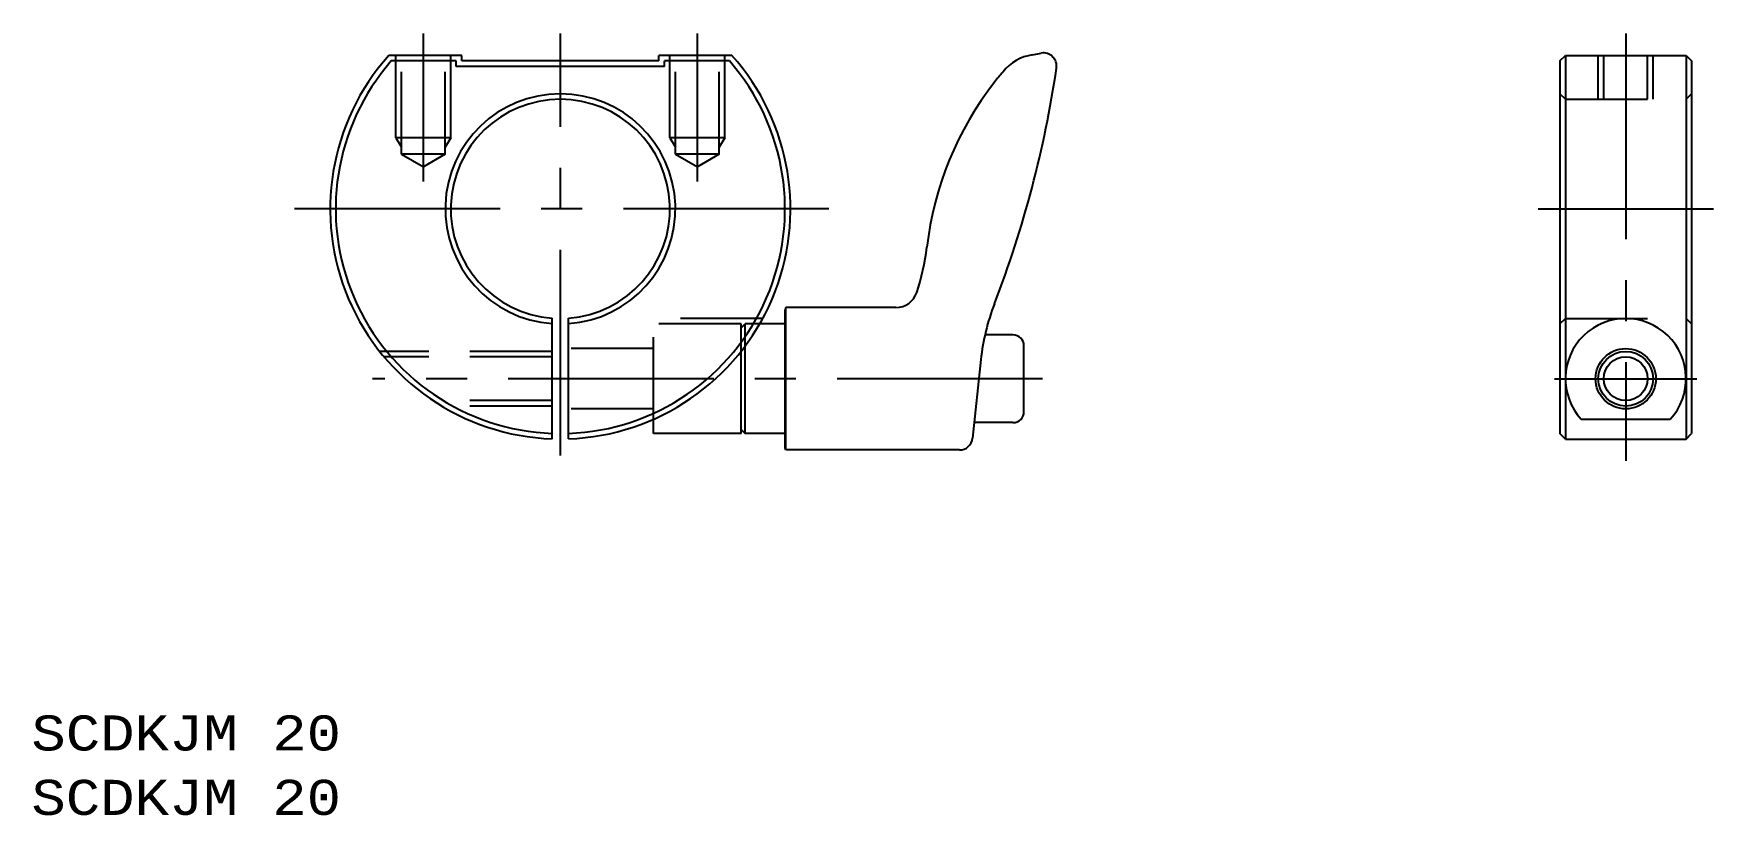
# Model space of a CAD drawing. Extents: x 20 to 173, y 20 to 91.
import ezdxf
from ezdxf.enums import TextEntityAlignment as Align

# ---------------------------------------------------------------- set-up
doc = ezdxf.new("R2010")
doc.units = 0
doc.header["$LTSCALE"] = 15
doc.linetypes.add('CENTER', pattern=[2, 1.25, -0.25, 0.25, -0.25])
doc.linetypes.add('DASHED', pattern=[0.75, 0.5, -0.25])
for name, color, linetype in [('CSLAYER1', 7, 'CONTINUOUS'), ('CSLAYER16', 7, 'CONTINUOUS'), ('CSLAYER2', 7, 'CONTINUOUS')]:
    doc.layers.add(name, color=color, linetype=linetype)
doc.styles.add('EASYDRAW_FONT', font='monotxt', dxfattribs={"height": 1, "bigfont": 'bigfont'})

# ---------------------------------------------------------------- blocks, each defined once
blk = doc.blocks.new('BLKF0000')
at = {"layer": 'CSLAYER1', "color": 3, "linetype": 'CONTINUOUS'}
for p, q in [((88.851738, 66.305377), (88.765931, 66.104614)), ((88.851738, 53.305377), (88.851738, 66.305377)), ((88.851738, 53.305377), (88.765931, 53.50614))]:
    blk.add_line(p, q, dxfattribs=at)
at = {"layer": 'CSLAYER1', "color": 7, "linetype": 'CONTINUOUS'}
for p, q in [((88.765931, 53.50614), (88.765931, 66.104614)), ((109.565931, 63.805377), (107.051664, 63.805377)), ((110.565931, 56.805377), (110.565931, 62.805377)), ((109.565931, 55.805377), (106.031225, 55.805377))]:
    blk.add_line(p, q, dxfattribs=at)
for centre, start, end in [((109.565931, 62.805377), 0, 90), ((109.565931, 56.805377), 270, 360)]:
    blk.add_arc(centre, 1, start, end, dxfattribs=at)
at = {"layer": 'CSLAYER16', "color": 3, "linetype": 'CONTINUOUS'}
for p, q in [((111.333584, 89.376489), (112.142686, 89.519155)), ((88.765931, 53.50614), (88.765931, 66.104614)), ((98.887735, 66.305377), (88.851738, 66.305377)), ((106.640929, 61.550912), (105.879834, 54.378747)), ((104.686534, 53.305377), (88.851738, 53.305377))]:
    blk.add_line(p, q, dxfattribs=at)
for centre, radius, start, end in [((112.115001, 84.944854), 4.5, 100, 140.207964), ((112.351064, 88.337386), 1.2, -8.365079, 100), ((14.602179, 102.710815), 100, 338.863766, 351.634921), ((139.392224, 62.224751), 40, 140.207964, 141.978819), ((131.514393, 68.384278), 30, 141.978819, 173.455386), ((81.840223, 74.08312), 20, 341.277451, 353.455386), ((98.887735, 68.305377), 2, 270, 341.277451), ((126.529261, 59.440406), 20, 158.863766, 173.942569), ((104.686534, 54.505377), 1.2, 270, 353.942569)]:
    blk.add_arc(centre, radius, start, end, dxfattribs=at)

msp = doc.modelspace()

# ---------------------------------------------------------------- linework, layer by layer
at = {"layer": 'CSLAYER1', "color": 7, "linetype": 'CONTINUOUS'}
for p, q in [((59.265931, 89.305377), (52.613455, 89.305377)), ((59.265931, 88.805377), (59.265931, 89.305377)), ((83.918407, 89.305377), (77.265931, 89.305377)), ((77.265931, 88.805377), (77.265931, 89.305377)), ((159.478126, 88.805377), (159.978126, 89.305377)), ((159.978126, 89.305377), (159.978126, 54.305377)), ((159.978126, 89.305377), (170.978126, 89.305377)), ((170.978126, 89.305377), (170.978126, 54.305377)), ((170.978126, 89.305377), (171.478126, 88.805377)), ((58.765931, 88.805377), (52.838682, 88.805377)), ((58.765931, 88.305377), (58.765931, 88.805377)), ((77.765931, 88.305377), (58.765931, 88.305377)), ((77.265931, 88.805377), (59.265931, 88.805377)), ((77.765931, 88.305377), (77.765931, 88.805377)), ((83.693179, 88.805377), (77.765931, 88.805377)), ((159.478126, 88.805377), (159.478126, 54.805376)), ((171.478126, 88.805377), (171.478126, 54.805377)), ((67.515931, 54.318774), (67.515931, 65.333542)), ((69.015931, 54.318774), (69.015931, 65.333542)), ((88.765931, 64.805377), (86.452464, 64.805377)), ((84.765931, 54.805377), (84.765931, 62.314996)), ((85.131787, 54.805377), (85.131787, 62.793666)), ((76.765931, 54.805377), (76.765931, 56.102513)), ((161.411334, 56.102513), (169.544918, 56.102513)), ((84.765931, 54.805377), (76.765931, 54.805377)), ((84.765931, 55.171233), (85.131787, 54.805377)), ((88.765931, 54.805377), (85.131787, 54.805377)), ((159.978126, 54.305377), (159.478125, 54.805377)), ((159.978126, 54.305377), (170.978126, 54.305377)), ((170.978126, 54.305377), (171.478126, 54.805377))]:
    msp.add_line(p, q, dxfattribs=at)
at = {"layer": 'CSLAYER1', "color": 3, "linetype": 'DASHED'}
for p, q in [((53.265931, 81.805377), (53.265931, 89.305377)), ((53.765931, 80.305377), (53.765931, 89.305377)), ((57.765931, 80.305377), (57.765931, 89.305377)), ((58.265931, 81.805377), (58.265931, 89.305377)), ((78.265931, 81.805377), (78.265931, 89.305377)), ((78.765931, 80.305377), (78.765931, 89.305377)), ((82.765931, 80.305377), (82.765931, 89.305377)), ((83.265931, 81.805377), (83.265931, 89.305377)), ((162.978126, 85.305377), (162.978126, 89.305377)), ((163.478126, 85.305377), (163.478126, 89.305377)), ((167.478126, 85.305377), (167.478126, 89.305377)), ((167.978126, 85.305377), (167.978126, 89.305377)), ((159.978126, 85.305377), (159.478127, 85.805376)), ((159.978126, 85.305377), (170.978126, 85.305377)), ((171.478126, 85.805378), (170.978126, 85.305377)), ((58.265931, 81.805377), (53.265931, 81.805377)), ((53.265931, 81.805377), (53.765931, 80.939352)), ((58.265931, 81.805377), (57.765931, 80.939352)), ((83.265931, 81.805377), (78.265931, 81.805377)), ((78.265931, 81.805377), (78.765931, 80.939352)), ((83.265931, 81.805377), (82.765931, 80.939352)), ((57.765931, 80.305377), (53.765931, 80.305377)), ((53.765931, 80.305377), (55.765931, 79.150677)), ((57.765931, 80.305377), (55.765931, 79.150677)), ((82.765931, 80.305377), (78.765931, 80.305377)), ((78.765931, 80.305377), (80.765931, 79.150677)), ((82.765931, 80.305377), (80.765931, 79.150677)), ((76.765931, 56.102513), (76.765931, 65.305377)), ((86.732116, 65.305377), (76.765931, 65.305377)), ((84.765931, 64.805377), (76.765931, 64.805377)), ((84.765931, 62.314996), (84.765931, 64.805377)), ((84.765931, 64.439521), (85.131787, 64.805377)), ((85.131787, 62.793666), (85.131787, 64.805377)), ((86.452464, 64.805377), (85.131787, 64.805377)), ((159.478126, 64.805378), (159.978125, 65.305377)), ((159.978125, 65.305377), (170.978126, 65.305377)), ((170.978126, 65.305377), (171.478126, 64.805379)), ((67.515931, 62.305377), (51.773508, 62.305377)), ((67.515931, 61.805377), (52.180223, 61.805377)), ((76.765931, 62.555377), (69.015931, 62.555377)), ((67.515931, 57.805377), (56.657744, 57.805377)), ((67.515931, 57.305377), (57.449277, 57.305377)), ((76.765931, 57.055377), (69.015931, 57.055377))]:
    msp.add_line(p, q, dxfattribs=at)
at = {"layer": 'CSLAYER1', "color": 7, "linetype": 'CONTINUOUS'}
for radius in [2.75, 2]:
    msp.add_circle((165.478126, 59.805377), radius, dxfattribs=at)
at = {"layer": 'CSLAYER1', "color": 3, "linetype": 'CONTINUOUS'}
msp.add_circle((165.478126, 59.805377), 2.5, dxfattribs=at)
at = {"layer": 'CSLAYER1', "color": 7, "linetype": 'CONTINUOUS'}
for centre, radius, start, end in [((68.265931, 75.305377), 21, 138.189685, 267.953287), ((68.265931, 75.305377), 21, -87.953287, 41.810315), ((68.265931, 75.305377), 20.5, 138.81164, 267.903345), ((68.265931, 75.305377), 20.5, -87.903345, 41.18836), ((68.265931, 75.305377), 10.5, -85.903956, 265.903956), ((68.265931, 75.305377), 10, -85.698778, 265.698778), ((165.478126, 59.805377), 5.5, -42.31825, 222.31825)]:
    msp.add_arc(centre, radius, start, end, dxfattribs=at)
at = {"layer": 'CSLAYER2', "color": 1, "linetype": 'CENTER'}
for p, q in [((55.765931, 77.805377), (55.765931, 91.305377)), ((68.265931, 52.805377), (68.265931, 91.305377)), ((80.765931, 77.805377), (80.765931, 91.305377)), ((165.478126, 91.305377), (165.478126, 52.305377)), ((92.765931, 75.305377), (43.765931, 75.305377)), ((157.478126, 75.305377), (173.478126, 75.305377)), ((112.265931, 59.805377), (51.119503, 59.805377)), ((158.978126, 59.805377), (171.978126, 59.805377))]:
    msp.add_line(p, q, dxfattribs=at)

# ---------------------------------------------------------------- block references
at = {"layer": 'CSLAYER1'}
msp.add_blockref('BLKF0000', (0, 0), dxfattribs=at)

# ---------------------------------------------------------------- texts
at = {"layer": 'CSLAYER1', "color": 7, "style": 'EASYDRAW_FONT', "width": 1.018846}
for p, p2 in [((20, 25.877205), (48.256003, 25.877205)), ((20, 20), (48.256003, 20))]:
    msp.add_text('SCDKJM 20', height=3.2, dxfattribs=at).set_placement(p, p2, align=Align.FIT)

doc.saveas('drawing.dxf')
